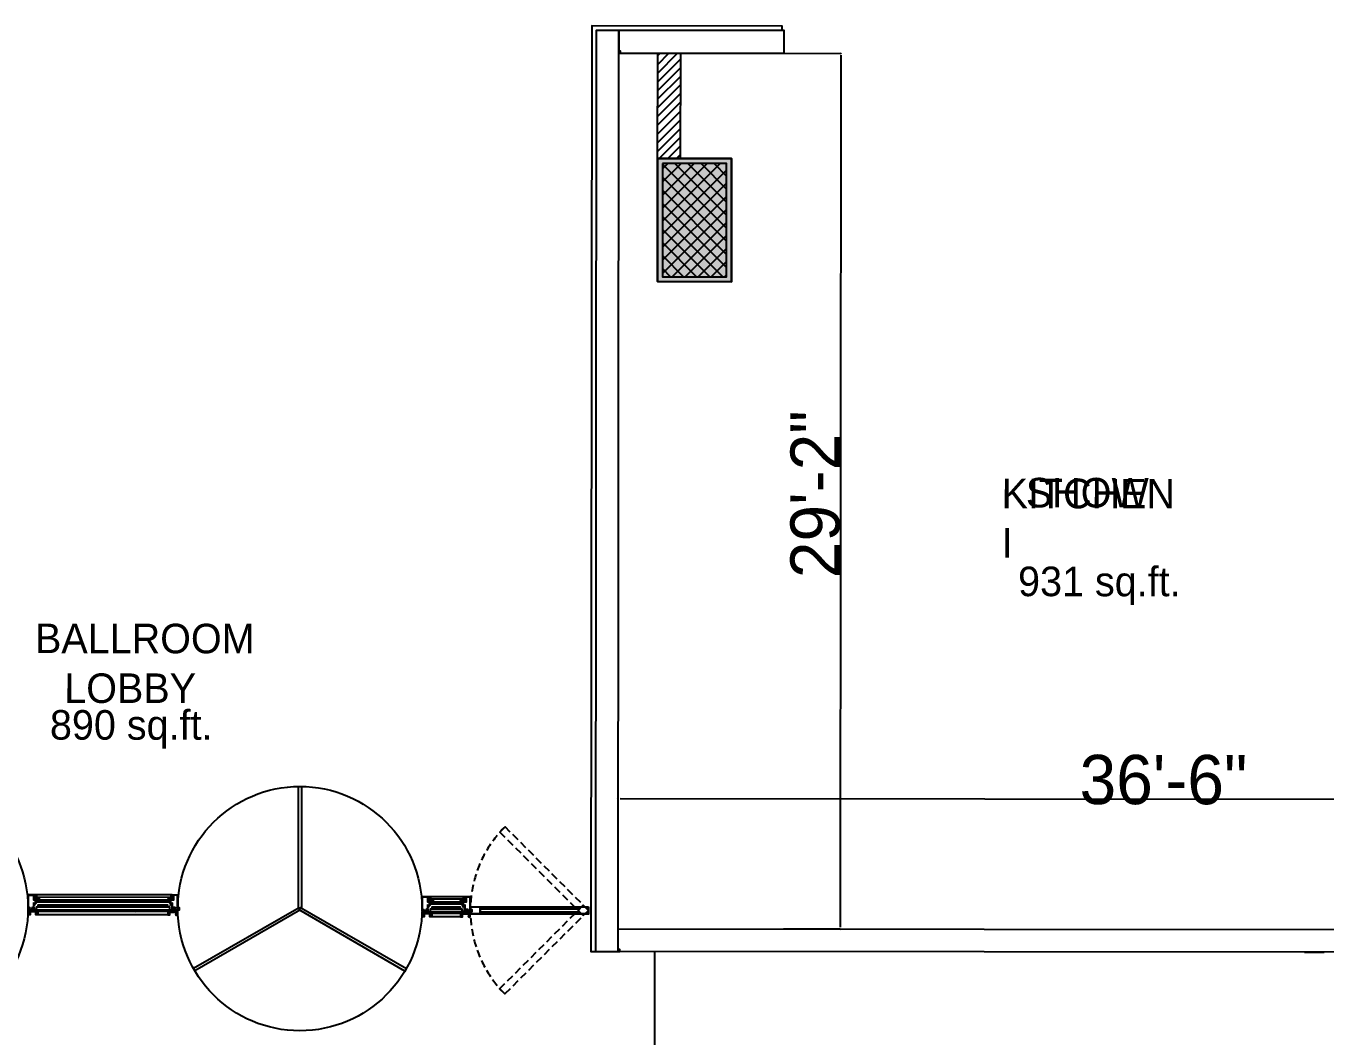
# Model space of a CAD drawing. Header units: millimetres. Extents: x -957 to 3394, y -3 to 3008.
# Drawn here: x 1217 to 1736, y 203 to 606 of the extents above; entities that cross this region are included whole.
import ezdxf

# ---------------------------------------------------------------- set-up
doc = ezdxf.new("R2010")
doc.units = ezdxf.units.MM
for name, color, linetype in [('PDF_$0$ELEVATION_5_LIGHT', 7, 'CONTINUOUS'), ('PDF_$0$GLAZING', 7, 'CONTINUOUS'), ('PDF_0', 7, 'CONTINUOUS'), ('PDF_A-GRID2', 7, 'CONTINUOUS'), ('PDF_ALUMINIUM-DET', 7, 'CONTINUOUS'), ('PDF_DOORS_SECTION', 7, 'CONTINUOUS'), ('PDF_ELE7', 7, 'CONTINUOUS'), ('PDF_ELEV_5_LIGHT', 7, 'CONTINUOUS'), ('PDF_FRAMING-COLUMN', 7, 'CONTINUOUS'), ('PDF_FRAMING-COLUMN_HATCH', 7, 'CONTINUOUS'), ('PDF_GASKET', 7, 'CONTINUOUS'), ('PDF_GLASS', 7, 'CONTINUOUS'), ('PDF_HARDWARE', 7, 'CONTINUOUS'), ('PDF_HATCH', 7, 'CONTINUOUS'), ('PDF_I-DOOR-OPEN', 7, 'CONTINUOUS'), ('PDF_ID_FINISH_LINE', 7, 'CONTINUOUS'), ('PDF_TEXT', 7, 'CONTINUOUS'), ('PDF_WALL', 7, 'CONTINUOUS')]:
    doc.layers.add(name, color=color, linetype=linetype)
doc.styles.add('PDF_ARIAL', font='PDF_ARIAL')

msp = doc.modelspace()

# ---------------------------------------------------------------- linework, layer by layer
at = {"layer": 'PDF_$0$ELEVATION_5_LIGHT'}
for centre in [(1168.69, 254.07), (1326.01, 253.94)]:
    msp.add_circle(centre, 48.77, dxfattribs=at)
at = {"layer": 'PDF_$0$GLAZING'}
for points in [[(1326.65, 302.71), (1326.6, 253.94), (1325.42, 253.94), (1325.47, 302.71)], [(1283.47, 230.1), (1325.72, 254.45)], [(1367.93, 229.01), (1325.72, 253.43), (1326.31, 254.45), (1368.52, 230.03)], [(1325.72, 253.43), (1326.31, 254.45)], [(1326.31, 253.43), (1284.06, 229.08)]]:
    msp.add_lwpolyline(points, dxfattribs=at)
at = {"layer": 'PDF_0'}
for points in [[(1519.42, 595.47), (1542.05, 595.45)], [(1542.04, 594.67), (1541.74, 246.6)], [(1541.85, 595.26), (1542.24, 595.65)], [(1452.89, 297.72), (1453.29, 298.11)], [(1453.06, 260.85), (1453.09, 297.92)], [(1453.88, 297.92), (1890.64, 297.54)], [(1217.48, 259.41), (1217.47, 256.09), (1217.46, 253.55)], [(1219.7, 259.45), (1218.76, 259.45), (1217.52, 259.45)], [(1217.54, 253.65), (1217.55, 259.37)], [(1217.55, 259.37), (1218.76, 259.37), (1219.66, 259.37), (1219.65, 257.41)], [(1219.65, 256.24), (1219.65, 253.64)], [(1219.66, 257.4), (1220.31, 257.4)], [(1219.73, 257.49), (1219.74, 259.41)], [(1219.73, 253.55), (1219.73, 256.08)], [(1221.4, 257.48), (1219.74, 257.48)], [(1219.74, 256.09), (1220.65, 256.09)], [(1219.86, 255.27), (1220.6, 256.09)], [(1220.32, 257.39), (1220.32, 256.25)], [(1220.59, 256.2), (1220.4, 257.38)], [(1220.42, 257.4), (1221.33, 257.4)], [(1220.66, 256.21), (1220.6, 256.21)], [(1220.67, 256.11), (1220.67, 256.2)], [(1221.09, 256.9), (1221.09, 256.7)], [(1221.33, 256.92), (1221.11, 256.92)], [(1221.11, 256.68), (1221.17, 256.68)], [(1221.22, 256.68), (1221.28, 256.77)], [(1221.33, 256.68), (1221.38, 256.68)], [(1221.35, 257.38), (1221.35, 256.94)], [(1221.4, 256.7), (1221.41, 257.47)], [(1233.79, 254.51), (1234.57, 255.3)], [(1233.86, 254.59), (1234.49, 255.22)], [(1246.96, 254.5), (1247.75, 255.28)], [(1247.04, 254.58), (1247.67, 255.21)], [(1260.14, 254.49), (1260.92, 255.27)], [(1260.22, 254.57), (1260.85, 255.19)], [(1273.31, 256.66), (1273.31, 257.42)], [(1273.32, 257.43), (1274.97, 257.43)], [(1273.39, 256.64), (1273.33, 256.64)], [(1273.37, 257.33), (1273.37, 256.89)], [(1274.3, 257.35), (1273.39, 257.35)], [(1273.39, 256.87), (1273.6, 256.87)], [(1273.44, 256.64), (1273.49, 256.73)], [(1273.6, 256.64), (1273.55, 256.64)], [(1273.62, 256.85), (1273.62, 256.66)], [(1274.04, 256.07), (1274.04, 256.15)], [(1274.05, 256.16), (1274.11, 256.16)], [(1274.97, 256.05), (1274.06, 256.05)], [(1274.11, 255.22), (1274.86, 256.04)], [(1274.12, 256.15), (1274.32, 257.33)], [(1274.4, 257.34), (1274.4, 256.2)], [(1275.05, 257.35), (1274.41, 257.35)], [(1274.98, 257.44), (1274.98, 259.36)], [(1274.98, 253.5), (1274.98, 256.04)], [(1275.02, 259.4), (1275.96, 259.4), (1277.2, 259.4)], [(1277.16, 259.32), (1275.96, 259.32), (1275.06, 259.33), (1275.06, 257.36)], [(1275.06, 256.19), (1275.06, 253.6)], [(1277.17, 253.6), (1277.17, 259.32)], [(1277.24, 259.36), (1277.25, 256.04), (1277.25, 253.5)], [(1374.8, 258.65), (1374.79, 255.32), (1374.78, 252.78)], [(1377.02, 258.69), (1376.08, 258.69), (1374.84, 258.69)], [(1374.86, 252.88), (1374.87, 258.6)], [(1374.87, 258.61), (1376.08, 258.61), (1376.98, 258.61), (1376.98, 256.64)], [(1376.97, 255.48), (1376.97, 252.88)], [(1376.98, 256.63), (1377.63, 256.63)], [(1377.05, 256.72), (1377.06, 258.65)], [(1377.05, 252.78), (1377.05, 255.32)], [(1378.72, 256.71), (1377.06, 256.71)], [(1377.06, 255.33), (1377.97, 255.33)], [(1377.18, 254.5), (1377.92, 255.32)], [(1377.64, 256.63), (1377.64, 255.48)], [(1377.91, 255.44), (1377.72, 256.61)], [(1377.74, 256.63), (1378.65, 256.63)], [(1377.98, 255.44), (1377.92, 255.44)], [(1377.99, 255.35), (1377.99, 255.44)], [(1378.41, 256.13), (1378.41, 255.94)], [(1378.65, 256.15), (1378.43, 256.15)], [(1378.43, 255.92), (1378.49, 255.92)], [(1378.54, 255.92), (1378.6, 256.01)], [(1378.65, 255.92), (1378.71, 255.92)], [(1378.67, 256.61), (1378.67, 256.17)], [(1378.72, 255.94), (1378.73, 256.7)], [(1390.12, 255.93), (1390.12, 256.69)], [(1390.13, 256.7), (1391.78, 256.7)], [(1390.2, 255.91), (1390.14, 255.91)], [(1390.18, 256.6), (1390.18, 256.16)], [(1391.11, 256.62), (1390.2, 256.62)], [(1390.2, 256.14), (1390.41, 256.14)], [(1390.25, 255.91), (1390.3, 256)], [(1390.41, 255.91), (1390.36, 255.91)], [(1390.43, 256.12), (1390.43, 255.93)], [(1390.85, 255.34), (1390.85, 255.42)], [(1390.86, 255.43), (1390.92, 255.43)], [(1391.78, 255.32), (1390.87, 255.32)], [(1390.92, 254.49), (1391.67, 255.31)], [(1390.93, 255.42), (1391.13, 256.6)], [(1391.21, 256.61), (1391.21, 255.47)], [(1391.86, 256.62), (1391.22, 256.62)], [(1391.79, 256.71), (1391.79, 258.63)], [(1391.79, 252.77), (1391.79, 255.31)], [(1391.83, 258.67), (1392.77, 258.67), (1394.01, 258.67)], [(1393.97, 258.59), (1392.77, 258.59), (1391.87, 258.6), (1391.87, 256.63)], [(1391.87, 255.46), (1391.87, 252.87)], [(1393.98, 252.87), (1393.98, 258.59)], [(1394.05, 258.63), (1394.06, 255.31), (1394.06, 252.77)], [(1397.99, 254.72), (1437.32, 254.69)], [(1410.57, 253.73), (1411.36, 254.51)], [(1410.65, 253.81), (1411.28, 254.44)], [(1423.95, 253.72), (1424.73, 254.5)], [(1424.03, 253.8), (1424.66, 254.42)], [(1217.46, 253.54), (1217.54, 253.54)], [(1217.6, 253.64), (1217.55, 253.64)], [(1217.61, 253.69), (1217.61, 253.65)], [(1217.66, 253.74), (1217.62, 253.69)], [(1217.99, 253.74), (1217.67, 253.74)], [(1218.06, 253.68), (1218, 253.74)], [(1218.02, 253.65), (1218.75, 253.54)], [(1218.06, 253.65), (1218.06, 253.67)], [(1219.12, 253.64), (1218.07, 253.64)], [(1219.2, 253.74), (1219.13, 253.68)], [(1219.13, 253.67), (1219.13, 253.65)], [(1219.18, 253.66), (1219.22, 253.7)], [(1219.52, 253.74), (1219.2, 253.74)], [(1219.58, 253.69), (1219.53, 253.74)], [(1219.58, 253.64), (1219.58, 253.69)], [(1219.64, 253.64), (1219.59, 253.64)], [(1219.65, 253.54), (1219.73, 253.54)], [(1220.47, 253.55), (1220.68, 253.62)], [(1220.48, 253.66), (1220.68, 253.73)], [(1220.48, 253.63), (1220.68, 253.7)], [(1220.48, 253.61), (1220.68, 253.67)], [(1220.48, 253.58), (1220.68, 253.64)], [(1233.78, 252.74), (1234.57, 253.53)], [(1233.86, 252.82), (1234.49, 253.45)], [(1246.96, 252.73), (1247.75, 253.51)], [(1247.04, 252.81), (1247.67, 253.44)], [(1260.14, 252.72), (1260.92, 253.5)], [(1260.21, 252.8), (1260.84, 253.42)], [(1274.03, 253.62), (1274.23, 253.68)], [(1274.03, 253.59), (1274.23, 253.65)], [(1274.03, 253.56), (1274.23, 253.63)], [(1274.03, 253.53), (1274.23, 253.6)], [(1274.03, 253.5), (1274.24, 253.57)], [(1274.98, 253.49), (1275.06, 253.49)], [(1275.06, 253.59), (1275.12, 253.59)], [(1275.13, 253.64), (1275.18, 253.69)], [(1275.13, 253.6), (1275.13, 253.64)], [(1275.18, 253.7), (1275.51, 253.7)], [(1275.53, 253.61), (1275.49, 253.65)], [(1275.51, 253.69), (1275.58, 253.63)], [(1275.58, 253.62), (1275.58, 253.6)], [(1275.59, 253.59), (1276.64, 253.59)], [(1276.69, 253.6), (1275.96, 253.49)], [(1276.65, 253.63), (1276.71, 253.69)], [(1276.65, 253.6), (1276.65, 253.62)], [(1276.72, 253.69), (1277.04, 253.69)], [(1277.04, 253.69), (1277.09, 253.64)], [(1277.1, 253.64), (1277.1, 253.6)], [(1277.1, 253.59), (1277.16, 253.59)], [(1277.17, 253.49), (1277.25, 253.49)], [(1374.78, 252.78), (1374.86, 252.78)], [(1374.93, 252.87), (1374.87, 252.87)], [(1374.93, 252.92), (1374.93, 252.88)], [(1374.98, 252.98), (1374.94, 252.93)], [(1375.31, 252.98), (1374.99, 252.98)], [(1375.38, 252.91), (1375.32, 252.98)], [(1375.34, 252.89), (1376.07, 252.77)], [(1375.38, 252.88), (1375.38, 252.91)], [(1376.44, 252.87), (1375.39, 252.87)], [(1376.52, 252.98), (1376.45, 252.91)], [(1376.45, 252.91), (1376.45, 252.88)], [(1376.5, 252.89), (1376.54, 252.93)], [(1376.84, 252.98), (1376.52, 252.98)], [(1376.9, 252.93), (1376.85, 252.98)], [(1376.9, 252.88), (1376.9, 252.92)], [(1376.96, 252.87), (1376.91, 252.87)], [(1376.97, 252.77), (1377.05, 252.77)], [(1377.79, 252.79), (1378, 252.85)], [(1377.8, 252.9), (1378, 252.96)], [(1377.8, 252.87), (1378, 252.93)], [(1377.8, 252.84), (1378, 252.91)], [(1377.8, 252.81), (1378, 252.88)], [(1381.21, 253.75), (1381.69, 254.22)], [(1381.21, 252.3), (1381.69, 252.77)], [(1381.24, 253.77), (1381.67, 254.2)], [(1381.24, 252.32), (1381.66, 252.75)], [(1384.18, 253.75), (1384.66, 254.22)], [(1384.18, 252.3), (1384.66, 252.77)], [(1384.2, 252.32), (1384.63, 252.75)], [(1384.21, 253.77), (1384.63, 254.2)], [(1387.15, 253.75), (1387.63, 254.22)], [(1387.15, 252.29), (1387.62, 252.76)], [(1387.17, 252.31), (1387.6, 252.74)], [(1387.18, 253.77), (1387.6, 254.2)], [(1390.84, 252.89), (1391.04, 252.95)], [(1390.84, 252.86), (1391.04, 252.92)], [(1390.84, 252.83), (1391.04, 252.9)], [(1390.84, 252.8), (1391.04, 252.87)], [(1390.84, 252.77), (1391.05, 252.84)], [(1391.79, 252.76), (1391.87, 252.76)], [(1391.87, 252.86), (1391.93, 252.86)], [(1391.94, 252.91), (1391.99, 252.96)], [(1391.94, 252.87), (1391.94, 252.91)], [(1391.99, 252.97), (1392.32, 252.97)], [(1392.34, 252.88), (1392.3, 252.92)], [(1392.32, 252.96), (1392.39, 252.9)], [(1392.39, 252.89), (1392.39, 252.87)], [(1392.4, 252.86), (1393.45, 252.86)], [(1393.5, 252.87), (1392.77, 252.76)], [(1393.46, 252.9), (1393.52, 252.96)], [(1393.46, 252.87), (1393.46, 252.89)], [(1393.53, 252.96), (1393.85, 252.96)], [(1393.85, 252.96), (1393.9, 252.91)], [(1393.91, 252.91), (1393.91, 252.87)], [(1393.91, 252.86), (1393.97, 252.86)], [(1393.98, 252.76), (1394.06, 252.76)], [(1437.32, 251.74), (1397.99, 251.77)], [(1410.57, 251.96), (1411.36, 252.74)], [(1410.65, 252.04), (1411.28, 252.67)], [(1423.95, 251.95), (1424.73, 252.73)], [(1424.02, 252.03), (1424.65, 252.65)], [(1519.12, 245.84), (1541.75, 245.82)], [(1541.55, 245.62), (1541.94, 246.01)]]:
    msp.add_lwpolyline(points, dxfattribs=at)
at = {"layer": 'PDF_0', "color": 7}
msp.add_lwpolyline([(1498.34, 553.42), (1498.3, 504.25), (1468.8, 504.28), (1468.84, 553.44)], close=True, dxfattribs=at)
at = {"layer": 'PDF_0'}
for points in [[(1219.22, 253.7), (1219.95, 253.7), (1219.95, 254.43), (1219.22, 254.43)], [(1221.41, 256.81), (1221.14, 256.52)], [(1221.19, 256.7), (1221.92, 256.7), (1221.92, 257.43), (1221.19, 257.43)], [(1273.58, 256.76), (1273.31, 256.48)], [(1273.53, 256.66), (1274.26, 256.66), (1274.26, 257.39), (1273.53, 257.39)], [(1275.49, 253.65), (1276.22, 253.65), (1276.23, 254.38), (1275.49, 254.38)], [(1378.73, 256.04), (1378.46, 255.76)], [(1378.51, 255.94), (1379.24, 255.94), (1379.24, 256.67), (1378.51, 256.67)], [(1390.39, 256.03), (1390.12, 255.75)], [(1390.34, 255.93), (1391.07, 255.93), (1391.07, 256.66), (1390.34, 256.66)], [(1397.99, 254.72), (1397.99, 251.77), (1394.05, 251.78), (1394.06, 254.73)], [(1397.91, 254.64), (1397.91, 251.85), (1394.13, 251.85), (1394.14, 254.65)], [(1441.25, 254.69), (1441.25, 251.74), (1437.32, 251.74), (1437.32, 254.69)], [(1441.17, 254.61), (1441.17, 251.81), (1437.4, 251.82), (1437.4, 254.61)], [(1217.46, 253.41), (1221.4, 253.41), (1221.39, 251.44), (1220.61, 251.44), (1220.61, 252.62), (1218.25, 252.62), (1218.25, 251.44), (1217.46, 251.44)], [(1217.47, 253.54), (1218.2, 253.54), (1218.2, 254.27), (1217.47, 254.27)], [(1217.51, 253.36), (1221.34, 253.36), (1221.34, 251.49), (1220.66, 252.67), (1218.2, 252.67), (1218.2, 251.5)], [(1218.25, 253.34), (1218.24, 253.33)], [(1218.26, 253.34), (1218.25, 253.33)], [(1218.96, 253.34), (1218.95, 253.33)], [(1218.97, 253.34), (1218.96, 253.33)], [(1277.24, 253.36), (1273.31, 253.36), (1273.31, 251.4), (1274.1, 251.4), (1274.1, 252.58), (1276.46, 252.57), (1276.46, 251.39), (1277.24, 251.39)], [(1277.19, 253.31), (1273.36, 253.31), (1273.36, 251.45), (1274.05, 252.63), (1276.51, 252.63), (1276.51, 251.45)], [(1275.75, 253.29), (1275.74, 253.28)], [(1275.76, 253.29), (1275.75, 253.28)], [(1276.46, 253.29), (1276.45, 253.28)], [(1276.47, 253.29), (1276.46, 253.28)], [(1277.24, 253.49), (1277.97, 253.49), (1277.97, 254.22), (1277.24, 254.22)], [(1374.78, 252.65), (1378.72, 252.64), (1378.71, 250.68), (1377.93, 250.68), (1377.93, 251.86), (1375.57, 251.86), (1375.57, 250.68), (1374.78, 250.68)], [(1374.79, 252.78), (1375.52, 252.78), (1375.52, 253.51), (1374.79, 253.51)], [(1374.83, 252.6), (1378.67, 252.59), (1378.66, 250.73), (1377.98, 251.91), (1375.52, 251.91), (1375.52, 250.73)], [(1375.57, 252.58), (1375.56, 252.57)], [(1375.58, 252.58), (1375.57, 252.57)], [(1376.28, 252.58), (1376.27, 252.57)], [(1376.29, 252.58), (1376.28, 252.57)], [(1376.54, 252.93), (1377.27, 252.93), (1377.27, 253.66), (1376.54, 253.66)], [(1394.06, 252.63), (1390.12, 252.63), (1390.12, 250.67), (1390.91, 250.67), (1390.91, 251.85), (1393.27, 251.84), (1393.27, 250.66), (1394.05, 250.66)], [(1394, 252.58), (1390.17, 252.58), (1390.17, 250.72), (1390.86, 251.9), (1393.32, 251.89), (1393.32, 250.72)], [(1392.3, 252.92), (1393.03, 252.92), (1393.04, 253.65), (1392.3, 253.65)], [(1392.56, 252.56), (1392.55, 252.55)], [(1392.57, 252.56), (1392.56, 252.55)], [(1393.27, 252.56), (1393.26, 252.55)], [(1393.28, 252.56), (1393.27, 252.55)], [(1394.05, 252.76), (1394.78, 252.76), (1394.78, 253.49), (1394.05, 253.49)]]:
    msp.add_lwpolyline(points, close=True, dxfattribs=at)
for centre, radius, start, end in [((1217.52, 259.41), 0.0394, 90.0298, 179.8722), ((1217.55, 259.37), 0.00787, 90.1307, 180.3043), ((1219.66, 257.41), 0.00785, 180.0158, 269.8863), ((1219.66, 256.24), 0.00785, 90.0158, 179.8862), ((1219.7, 259.41), 0.0394, 359.9388, 89.8564), ((1219.74, 257.49), 0.00785, 180.0157, 269.8862), ((1219.74, 256.08), 0.00785, 90.0158, 179.8862), ((1220.31, 257.39), 0.00787, 0.1307, 90.3043), ((1220.42, 257.38), 0.0196, 89.9544, 179.9476), ((1220.6, 256.2), 0.00982, 89.9544, 179.9476), ((1220.65, 256.11), 0.0197, 271.5654, 359.8529), ((1220.66, 256.2), 0.00982, 359.9544, 89.9476), ((1221.11, 256.9), 0.0197, 90.1366, 179.9787), ((1221.11, 256.7), 0.0197, 179.9233, 269.7654), ((1221.17, 256.7), 0.0197, 270.1367, 359.9787), ((1221.33, 256.7), 0.0197, 179.9233, 269.7653), ((1221.33, 257.38), 0.0196, 359.9544, 89.9476), ((1221.33, 256.94), 0.0197, 270.1366, 359.9787), ((1221.38, 256.7), 0.0197, 270.1367, 359.9787), ((1221.4, 257.47), 0.00785, 0.0157, 89.8862), ((1273.32, 257.42), 0.00787, 89.5976, 179.7713), ((1273.33, 256.66), 0.0198, 180.105, 269.7969), ((1273.39, 257.33), 0.0196, 89.9544, 179.9476), ((1273.39, 256.89), 0.0197, 179.9233, 269.7654), ((1273.39, 256.66), 0.0197, 269.9686, 359.9335), ((1273.55, 256.66), 0.0197, 179.9233, 269.7653), ((1273.6, 256.85), 0.0197, 359.9233, 89.7653), ((1273.6, 256.66), 0.0197, 270.1366, 359.9787), ((1274.05, 256.15), 0.00982, 89.9544, 179.9476), ((1274.06, 256.07), 0.0197, 180.0491, 268.3366), ((1274.11, 256.15), 0.00984, 0.0463, 90.2817), ((1274.3, 257.33), 0.0196, 359.9544, 89.9476), ((1274.41, 257.34), 0.00785, 90.0158, 179.8861), ((1274.97, 257.44), 0.00785, 270.0158, 359.8862), ((1274.97, 256.04), 0.00785, 0.0157, 89.8863), ((1275.02, 259.36), 0.0394, 90.0456, 179.9632), ((1275.05, 257.36), 0.00785, 270.0157, 359.8863), ((1275.05, 256.19), 0.00785, 0.0157, 89.8862), ((1277.16, 259.32), 0.00788, 359.7113, 90.1907), ((1277.2, 259.36), 0.0394, 359.9388, 89.8564), ((1374.84, 258.65), 0.0394, 90.0456, 179.9632), ((1374.87, 258.6), 0.00785, 90.0158, 179.8862), ((1376.98, 255.48), 0.00785, 90.0158, 179.8862), ((1376.98, 256.64), 0.00785, 180.0157, 269.8863), ((1377.02, 258.65), 0.0394, 359.9388, 89.8564), ((1377.06, 256.72), 0.00785, 180.0158, 269.8862), ((1377.06, 255.32), 0.00785, 90.0158, 179.8862), ((1377.63, 256.63), 0.00785, 0.0157, 89.8863), ((1377.74, 256.61), 0.0197, 89.9233, 179.7653), ((1377.92, 255.44), 0.00982, 89.9544, 179.9476), ((1377.97, 255.35), 0.0197, 271.5654, 359.8529), ((1377.98, 255.44), 0.00982, 359.9544, 89.9476), ((1378.43, 256.13), 0.0197, 89.9233, 179.7654), ((1378.43, 255.94), 0.0197, 180.1366, 269.9787), ((1378.49, 255.94), 0.0197, 269.7868, 359.9019), ((1378.65, 255.94), 0.0196, 179.9544, 269.9476), ((1378.65, 256.61), 0.0197, 0.0001, 90.1152), ((1378.65, 256.17), 0.0197, 269.8323, 0.0697), ((1378.71, 255.94), 0.0196, 269.9544, 359.9476), ((1378.72, 256.7), 0.00785, 0.0158, 89.8862), ((1390.13, 256.69), 0.00785, 90.0158, 179.8862), ((1390.14, 255.93), 0.0197, 180.0001, 270.1152), ((1390.2, 256.6), 0.0196, 89.9544, 179.9476), ((1390.2, 256.16), 0.0197, 179.7867, 269.9019), ((1390.2, 255.93), 0.0196, 269.9544, 359.9476), ((1390.36, 255.93), 0.0196, 179.9544, 269.9476), ((1390.41, 256.12), 0.0196, 359.9544, 89.9476), ((1390.41, 255.93), 0.0196, 269.9544, 359.9476), ((1390.86, 255.42), 0.00982, 89.9544, 179.9476), ((1390.87, 255.34), 0.0196, 179.9078, 268.478), ((1390.92, 255.42), 0.00982, 359.9544, 89.9476), ((1391.11, 256.6), 0.0196, 359.9544, 89.9476), ((1391.22, 256.61), 0.00787, 89.5977, 179.7713), ((1391.78, 256.71), 0.00787, 269.5977, 359.7713), ((1391.78, 255.31), 0.00787, 0.1306, 90.3043), ((1391.83, 258.63), 0.0394, 90.0298, 179.8722), ((1391.86, 256.63), 0.00785, 270.0158, 359.8863), ((1391.86, 255.46), 0.00785, 0.0158, 89.8862), ((1393.97, 258.59), 0.00785, 0.0158, 89.8862), ((1394.01, 258.63), 0.0394, 0.0298, 89.8722), ((1217.47, 253.55), 0.00787, 179.5977, 269.7714), ((1217.55, 253.65), 0.00785, 180.0158, 269.8862), ((1217.6, 253.65), 0.00787, 269.5976, 359.7713), ((1217.62, 253.69), 0.00794, 135.491, 180.0305), ((1217.67, 253.74), 0.00781, 89.4901, 134.7925), ((1217.99, 253.74), 0.00794, 45.4911, 90.0303), ((1218.01, 253.65), 0.00754, 359.717, 46.3978), ((1218.06, 253.67), 0.00781, 359.4902, 44.7924), ((1218.07, 253.65), 0.00785, 180.0157, 269.8863), ((1219.12, 253.65), 0.00785, 270.0157, 359.8863), ((1219.14, 253.67), 0.00781, 135.1094, 180.412), ((1219.2, 253.74), 0.00794, 89.8716, 134.4108), ((1219.52, 253.74), 0.00781, 45.1095, 90.4118), ((1219.57, 253.69), 0.00794, 359.8717, 44.411), ((1219.59, 253.64), 0.00787, 180.1306, 270.3043), ((1219.64, 253.64), 0.00785, 270.0158, 359.8862), ((1219.72, 253.55), 0.00793, 270.0502, 359.8517), ((1274.99, 253.5), 0.00787, 179.5976, 269.7714), ((1275.06, 253.6), 0.00787, 180.1307, 270.3043), ((1275.12, 253.6), 0.00785, 270.0158, 359.8862), ((1275.14, 253.64), 0.00794, 135.491, 180.0305), ((1275.18, 253.69), 0.00777, 89.8917, 134.9241), ((1275.51, 253.69), 0.00777, 44.9779, 90.0102), ((1275.52, 253.61), 0.00777, 359.8916, 44.9242), ((1275.57, 253.62), 0.00759, 359.3071, 46.2621), ((1275.59, 253.6), 0.00785, 180.0158, 269.8862), ((1276.64, 253.6), 0.00785, 270.0158, 359.8862), ((1276.65, 253.62), 0.00759, 133.64, 180.5948), ((1276.72, 253.69), 0.00781, 89.4902, 134.7923), ((1277.04, 253.69), 0.00781, 45.1094, 90.4121), ((1277.09, 253.64), 0.00801, 0.6186, 44.9507), ((1277.1, 253.6), 0.00785, 180.0158, 269.8862), ((1277.16, 253.6), 0.00787, 269.5977, 359.7713), ((1277.24, 253.5), 0.00788, 269.7112, 0.1908), ((1374.79, 252.78), 0.00787, 179.5977, 269.7714), ((1374.99, 252.97), 0.00794, 89.8716, 134.4109), ((1375.31, 252.97), 0.00781, 45.1094, 90.4119), ((1375.33, 252.89), 0.00781, 359.4901, 44.7925), ((1375.38, 252.91), 0.00801, 0.6185, 44.9508), ((1376.44, 252.88), 0.00793, 270.0503, 359.8517), ((1376.46, 252.91), 0.00794, 135.491, 180.0303), ((1376.51, 252.89), 0.00788, 134.5618, 179.6729), ((1376.52, 252.97), 0.00807, 90.2507, 134.0318), ((1376.84, 252.97), 0.00781, 45.1095, 90.4118), ((1376.89, 252.92), 0.00807, 0.2506, 44.0319), ((1376.96, 252.88), 0.00798, 270.391, 359.511), ((1377.04, 252.78), 0.00788, 269.7112, 0.1908), ((1391.8, 252.77), 0.00787, 179.5977, 269.7714), ((1391.93, 252.87), 0.00793, 270.0504, 359.8517), ((1391.95, 252.91), 0.00807, 135.8699, 179.6516), ((1391.99, 252.96), 0.00807, 90.2504, 134.0322), ((1392.32, 252.96), 0.00794, 45.4911, 90.0303), ((1392.33, 252.88), 0.00781, 359.4902, 44.7925), ((1392.38, 252.89), 0.00794, 359.8715, 44.4111), ((1393.46, 252.89), 0.00794, 135.491, 180.0306), ((1393.51, 252.87), 0.00759, 133.64, 180.5947), ((1393.53, 252.96), 0.00794, 89.8716, 134.4109), ((1393.85, 252.96), 0.00794, 45.4911, 90.0303), ((1393.9, 252.91), 0.00807, 0.2504, 44.0321), ((1394.05, 252.77), 0.00787, 270.1307, 0.3043)]:
    msp.add_arc(centre, radius, start, end, dxfattribs=at)
for points in [[(1219.18, 253.66), (1219.18, 253.66), (1219.18, 253.66), (1219.18, 253.65)], [(1276.69, 253.61), (1276.69, 253.61), (1276.69, 253.61), (1276.69, 253.6)], [(1374.86, 252.88), (1374.86, 252.88), (1374.87, 252.87), (1374.87, 252.87)], [(1374.94, 252.93), (1374.93, 252.93), (1374.93, 252.93), (1374.93, 252.92)], [(1374.93, 252.87), (1374.93, 252.87), (1374.93, 252.88), (1374.93, 252.88)], [(1375.38, 252.88), (1375.38, 252.88), (1375.39, 252.87), (1375.39, 252.87)], [(1376.9, 252.88), (1376.9, 252.88), (1376.9, 252.87), (1376.91, 252.87)], [(1391.87, 252.87), (1391.87, 252.86), (1391.87, 252.86), (1391.87, 252.86)], [(1392.39, 252.87), (1392.39, 252.86), (1392.39, 252.86), (1392.4, 252.86)], [(1393.45, 252.86), (1393.45, 252.86), (1393.46, 252.86), (1393.46, 252.87)], [(1393.91, 252.87), (1393.91, 252.86), (1393.91, 252.86), (1393.91, 252.86)], [(1393.97, 252.86), (1393.97, 252.86), (1393.98, 252.86), (1393.98, 252.87)]]:
    msp.add_open_spline(points, degree=3, dxfattribs=at)
at = {"layer": 'PDF_0', "color": 7}
msp.add_solid([(1498.34, 553.42), (1498.3, 504.25), (1468.84, 553.44), (1468.8, 504.28)], dxfattribs=at)
at = {"layer": 'PDF_A-GRID2'}
for points in [[(1220.12, 257.52), (1220.12, 257.63)], [(1220.12, 255.87), (1220.12, 255.98)], [(1274.59, 255.82), (1274.59, 255.94)], [(1274.6, 257.47), (1274.6, 257.59)], [(1377.44, 256.75), (1377.44, 256.87)], [(1377.44, 255.22), (1377.44, 255.1)], [(1391.4, 255.21), (1391.4, 255.09)], [(1391.41, 256.74), (1391.41, 256.86)]]:
    msp.add_lwpolyline(points, dxfattribs=at)
at = {"layer": 'PDF_ALUMINIUM-DET'}
for points in [[(1219.73, 258.52), (1220.47, 258.52), (1220.47, 259.25), (1219.73, 259.25)], [(1219.74, 258.53), (1220.47, 258.53), (1220.47, 259.27), (1219.74, 259.27)], [(1219.74, 257.48), (1220.47, 257.48), (1220.48, 258.21), (1219.74, 258.21)], [(1219.74, 257.48), (1220.47, 257.48), (1220.47, 258.21), (1219.74, 258.21)], [(1219.75, 258.54), (1220.49, 258.54), (1220.49, 259.27), (1219.76, 259.27)], [(1219.77, 258.54), (1220.5, 258.54), (1220.5, 259.27), (1219.77, 259.27)], [(1219.8, 258.36), (1220.54, 258.36), (1220.54, 259.1), (1219.8, 259.1)], [(1219.81, 258.45), (1220.54, 258.45), (1220.54, 259.19), (1219.81, 259.19)], [(1219.82, 258.43), (1220.56, 258.43), (1220.56, 259.16), (1219.82, 259.16)], [(1219.82, 258.4), (1220.55, 258.4), (1220.55, 259.13), (1219.82, 259.13)], [(1219.9, 258.26), (1220.63, 258.26), (1220.63, 258.99), (1219.9, 258.99)], [(1220.26, 258.62), (1221, 258.62), (1221, 259.35), (1220.26, 259.35)], [(1221.23, 257.64), (1221.97, 257.63), (1221.97, 258.37), (1221.23, 258.37)], [(1221.23, 257.62), (1221.96, 257.62), (1221.96, 258.35), (1221.23, 258.35)], [(1221.23, 257.59), (1221.97, 257.59), (1221.97, 258.32), (1221.23, 258.32)], [(1221.25, 257.64), (1221.98, 257.64), (1221.98, 258.37), (1221.25, 258.37)], [(1221.25, 257.64), (1221.98, 257.64), (1221.98, 258.37), (1221.25, 258.37)], [(1221.26, 257.64), (1221.99, 257.64), (1222, 258.37), (1221.26, 258.37)], [(1221.29, 257.63), (1222.02, 257.63), (1222.02, 258.36), (1221.29, 258.36)], [(1221.3, 257.6), (1222.03, 257.6), (1222.03, 258.33), (1221.3, 258.33)], [(1221.3, 257.48), (1222.03, 257.48), (1222.03, 258.22), (1221.3, 258.22)], [(1221.3, 257.48), (1222.03, 257.48), (1222.03, 258.21), (1221.3, 258.21)], [(1221.35, 257.5), (1222.08, 257.5), (1222.08, 258.23), (1221.35, 258.23)], [(1273.36, 257.46), (1274.1, 257.46), (1274.1, 258.19), (1273.36, 258.19)], [(1273.41, 257.56), (1274.15, 257.56), (1274.15, 258.29), (1273.41, 258.29)], [(1273.41, 257.44), (1274.15, 257.44), (1274.15, 258.17), (1273.41, 258.17)], [(1273.42, 257.43), (1274.15, 257.43), (1274.15, 258.17), (1273.42, 258.17)], [(1273.43, 257.58), (1274.16, 257.58), (1274.16, 258.32), (1273.43, 258.32)], [(1273.45, 257.6), (1274.19, 257.6), (1274.19, 258.33), (1273.45, 258.33)], [(1273.47, 257.6), (1274.2, 257.6), (1274.2, 258.33), (1273.47, 258.33)], [(1273.47, 257.6), (1274.2, 257.6), (1274.2, 258.33), (1273.47, 258.33)], [(1273.48, 257.59), (1274.21, 257.59), (1274.22, 258.32), (1273.48, 258.32)], [(1273.48, 257.54), (1274.21, 257.54), (1274.21, 258.27), (1273.48, 258.27)], [(1273.49, 257.58), (1274.22, 257.58), (1274.22, 258.31), (1273.49, 258.31)], [(1274.45, 258.57), (1275.19, 258.57), (1275.19, 259.31), (1274.45, 259.31)], [(1274.81, 258.21), (1275.55, 258.21), (1275.55, 258.94), (1274.82, 258.94)], [(1274.89, 258.38), (1275.63, 258.38), (1275.63, 259.11), (1274.89, 259.11)], [(1274.9, 258.35), (1275.63, 258.35), (1275.63, 259.09), (1274.9, 259.09)], [(1274.91, 258.41), (1275.64, 258.4), (1275.64, 259.14), (1274.91, 259.14)], [(1274.91, 258.32), (1275.65, 258.32), (1275.65, 259.05), (1274.91, 259.05)], [(1274.95, 258.49), (1275.68, 258.49), (1275.68, 259.22), (1274.95, 259.22)], [(1274.96, 258.49), (1275.7, 258.49), (1275.7, 259.23), (1274.96, 259.23)], [(1274.97, 257.43), (1275.71, 257.43), (1275.71, 258.16), (1274.97, 258.16)], [(1274.98, 258.49), (1275.71, 258.49), (1275.71, 259.22), (1274.98, 259.22)], [(1274.98, 258.47), (1275.72, 258.47), (1275.72, 259.2), (1274.98, 259.2)], [(1274.98, 257.43), (1275.71, 257.43), (1275.71, 258.16), (1274.98, 258.17)], [(1377.05, 257.75), (1377.79, 257.75), (1377.79, 258.49), (1377.06, 258.49)], [(1377.06, 257.77), (1377.79, 257.77), (1377.79, 258.5), (1377.06, 258.5)], [(1377.06, 256.71), (1377.79, 256.71), (1377.8, 257.45), (1377.06, 257.45)], [(1377.06, 256.71), (1377.79, 256.71), (1377.79, 257.45), (1377.06, 257.45)], [(1377.07, 257.78), (1377.81, 257.78), (1377.81, 258.51), (1377.08, 258.51)], [(1377.09, 257.77), (1377.82, 257.77), (1377.82, 258.5), (1377.09, 258.5)], [(1377.12, 257.6), (1377.86, 257.6), (1377.86, 258.33), (1377.12, 258.33)], [(1377.13, 257.69), (1377.86, 257.69), (1377.87, 258.42), (1377.13, 258.42)], [(1377.14, 257.66), (1377.88, 257.66), (1377.88, 258.4), (1377.14, 258.4)], [(1377.14, 257.64), (1377.87, 257.64), (1377.87, 258.37), (1377.14, 258.37)], [(1377.22, 257.49), (1377.95, 257.49), (1377.96, 258.22), (1377.22, 258.23)], [(1377.58, 257.86), (1378.32, 257.86), (1378.32, 258.59), (1377.59, 258.59)], [(1378.55, 256.87), (1379.29, 256.87), (1379.29, 257.6), (1378.55, 257.6)], [(1378.55, 256.86), (1379.28, 256.86), (1379.28, 257.59), (1378.55, 257.59)], [(1378.55, 256.82), (1379.29, 256.82), (1379.29, 257.55), (1378.56, 257.55)], [(1378.57, 256.88), (1379.3, 256.88), (1379.3, 257.61), (1378.57, 257.61)], [(1378.57, 256.88), (1379.3, 256.88), (1379.3, 257.61), (1378.57, 257.61)], [(1378.58, 256.88), (1379.32, 256.88), (1379.32, 257.61), (1378.58, 257.61)], [(1378.61, 256.86), (1379.34, 256.86), (1379.34, 257.6), (1378.61, 257.6)], [(1378.62, 256.84), (1379.35, 256.84), (1379.36, 257.57), (1378.62, 257.57)], [(1378.62, 256.72), (1379.35, 256.72), (1379.36, 257.45), (1378.62, 257.45)], [(1378.62, 256.71), (1379.35, 256.71), (1379.35, 257.45), (1378.62, 257.45)], [(1378.67, 256.74), (1379.4, 256.74), (1379.41, 257.47), (1378.67, 257.47)], [(1390.17, 256.73), (1390.91, 256.73), (1390.91, 257.46), (1390.17, 257.46)], [(1390.22, 256.83), (1390.96, 256.83), (1390.96, 257.56), (1390.22, 257.56)], [(1390.22, 256.71), (1390.96, 256.71), (1390.96, 257.44), (1390.22, 257.44)], [(1390.23, 256.7), (1390.96, 256.7), (1390.96, 257.44), (1390.23, 257.44)], [(1390.24, 256.85), (1390.97, 256.85), (1390.97, 257.59), (1390.24, 257.59)], [(1390.26, 256.87), (1391, 256.87), (1391, 257.6), (1390.26, 257.6)], [(1390.28, 256.87), (1391.01, 256.87), (1391.01, 257.6), (1390.28, 257.6)], [(1390.28, 256.87), (1391.01, 256.87), (1391.01, 257.6), (1390.28, 257.6)], [(1390.29, 256.86), (1391.02, 256.86), (1391.03, 257.59), (1390.29, 257.59)], [(1390.29, 256.81), (1391.02, 256.81), (1391.02, 257.54), (1390.29, 257.54)], [(1390.3, 256.85), (1391.03, 256.85), (1391.03, 257.58), (1390.3, 257.58)], [(1391.26, 257.84), (1392, 257.84), (1392, 258.58), (1391.26, 258.58)], [(1391.63, 257.48), (1392.36, 257.48), (1392.36, 258.21), (1391.63, 258.21)], [(1391.7, 257.65), (1392.44, 257.65), (1392.44, 258.38), (1391.7, 258.38)], [(1391.71, 257.62), (1392.44, 257.62), (1392.44, 258.36), (1391.71, 258.36)], [(1391.72, 257.68), (1392.45, 257.67), (1392.45, 258.41), (1391.72, 258.41)], [(1391.72, 257.59), (1392.46, 257.59), (1392.46, 258.32), (1391.72, 258.32)], [(1391.76, 257.76), (1392.49, 257.76), (1392.49, 258.49), (1391.76, 258.49)], [(1391.77, 257.76), (1392.51, 257.76), (1392.51, 258.5), (1391.77, 258.5)], [(1391.78, 256.7), (1392.52, 256.7), (1392.52, 257.43), (1391.78, 257.43)], [(1391.79, 257.76), (1392.52, 257.76), (1392.52, 258.49), (1391.79, 258.49)], [(1391.79, 257.74), (1392.53, 257.74), (1392.53, 258.47), (1391.79, 258.47)], [(1391.79, 256.7), (1392.52, 256.7), (1392.52, 257.43), (1391.79, 257.44)], [(1218.76, 253.33), (1218.02, 253.19), (1220.88, 253.41)], [(1275.95, 253.28), (1276.69, 253.14), (1273.83, 253.36)], [(1376.08, 252.57), (1375.34, 252.43), (1378.2, 252.64)], [(1392.76, 252.55), (1393.5, 252.41), (1390.64, 252.63)]]:
    msp.add_lwpolyline(points, close=True, dxfattribs=at)
for points in [[(1219.73, 257.49), (1219.73, 258.52), (1219.73, 257.49)], [(1221.29, 257.48), (1219.74, 257.48), (1221.29, 257.48)], [(1219.85, 258.43), (1219.81, 258.37)], [(1219.82, 258.32), (1219.87, 258.26)], [(1219.89, 258.25), (1219.89, 258.25)], [(1221.23, 257.6), (1221.23, 257.62)], [(1273.42, 257.43), (1274.97, 257.43), (1273.42, 257.43)], [(1273.49, 257.55), (1273.49, 257.58)], [(1274.83, 258.2), (1274.83, 258.2)], [(1274.9, 258.28), (1274.85, 258.21)], [(1274.86, 258.38), (1274.9, 258.32)], [(1274.98, 257.44), (1274.98, 258.47), (1274.98, 257.44)], [(1377.05, 256.72), (1377.05, 257.75), (1377.05, 256.72)], [(1378.61, 256.71), (1377.06, 256.71), (1378.61, 256.71)], [(1377.17, 257.66), (1377.13, 257.6)], [(1377.14, 257.56), (1377.19, 257.49)], [(1377.21, 257.48), (1377.21, 257.48)], [(1378.55, 256.83), (1378.55, 256.86)], [(1390.23, 256.7), (1391.78, 256.7), (1390.23, 256.7)], [(1390.3, 256.82), (1390.3, 256.85)], [(1391.64, 257.47), (1391.64, 257.47)], [(1391.71, 257.55), (1391.66, 257.48)], [(1391.68, 257.65), (1391.71, 257.59)], [(1391.79, 256.71), (1391.79, 257.74), (1391.79, 256.71)], [(1217.54, 253.54), (1217.66, 253.54)], [(1219.53, 253.54), (1219.66, 253.54)], [(1275.05, 253.49), (1275.18, 253.49)], [(1277.05, 253.49), (1277.17, 253.49)], [(1374.86, 252.78), (1374.98, 252.78)], [(1376.85, 252.77), (1376.98, 252.77)], [(1391.86, 252.76), (1391.99, 252.76)], [(1393.86, 252.76), (1393.98, 252.76)]]:
    msp.add_lwpolyline(points, dxfattribs=at)
for points in [[(1221.41, 257.8, 0.222303), (1221.23, 258.06, -0.225519), (1221.35, 257.81), (1221.35, 257.73), (1221.16, 257.72), (1221.16, 257.54), (1221.24, 257.56), (1221.35, 257.67), (1221.25, 257.54), (1219.79, 258.13)], [(1273.31, 257.76, -0.222174), (1273.48, 258.01, 0.225702), (1273.37, 257.77), (1273.37, 257.68), (1273.56, 257.68), (1273.55, 257.49), (1273.47, 257.51), (1273.37, 257.63), (1273.47, 257.49), (1274.92, 258.08)], [(1378.73, 257.04, 0.222288), (1378.55, 257.29, -0.225735), (1378.67, 257.05), (1378.67, 256.96), (1378.48, 256.96), (1378.48, 256.77), (1378.56, 256.79), (1378.67, 256.91), (1378.57, 256.77), (1377.11, 257.36)], [(1390.12, 257.03, -0.222417), (1390.29, 257.28, 0.225735), (1390.18, 257.04), (1390.18, 256.95), (1390.37, 256.95), (1390.36, 256.76), (1390.28, 256.78), (1390.18, 256.9), (1390.28, 256.76), (1391.73, 257.35)]]:
    msp.add_lwpolyline(points, format="xyb", dxfattribs=at)
for points in [[(1220.26, 258.62, -0.175733), (1220.7, 258.41), (1221.26, 258.11), (1220.77, 258.44, 0.172415)], [(1274.45, 258.57, 0.175733), (1274.02, 258.37), (1273.45, 258.06), (1273.95, 258.39, -0.172415)], [(1377.58, 257.86, -0.175807), (1378.02, 257.65), (1378.58, 257.34), (1378.09, 257.67, 0.172348)], [(1391.26, 257.84, 0.175829), (1390.83, 257.64), (1390.26, 257.33), (1390.76, 257.66, -0.172415)]]:
    msp.add_lwpolyline(points, format="xyb", close=True, dxfattribs=at)
for centre, radius, start, end in [((1219.8, 258.13), 0.00785, 90.0157, 179.8863), ((1219.89, 258.36), 0.0784, 173.0035, 204.5258), ((1219.89, 258.26), 0.0196, 204.2775, 270.1066), ((1219.89, 258.26), 0.0118, 269.9136, 359.9884), ((1221.16, 257.72), 0.00391, 90.3268, 179.5754), ((1221.16, 257.54), 0.00787, 179.5977, 269.7714), ((1221.22, 257.56), 0.0196, 269.9544, 359.9476), ((1221.24, 257.6), 0.00785, 180.0158, 269.8862), ((1221.23, 257.58), 0.00787, 359.5977, 89.7714), ((1221.34, 257.67), 0.00787, 0.1306, 90.3044), ((1273.36, 257.46), 0.00394, 269.7111, 0.1909), ((1273.37, 257.69), 0.00394, 179.7112, 270.1907), ((1273.38, 257.63), 0.00785, 90.0157, 179.8862), ((1273.48, 257.53), 0.00788, 89.7113, 180.1907), ((1273.49, 257.51), 0.0196, 179.9544, 269.9476), ((1273.48, 257.55), 0.00785, 270.0158, 359.8862), ((1273.55, 257.5), 0.00788, 269.7113, 0.1907), ((1274.83, 258.21), 0.0118, 179.9136, 269.9884), ((1274.83, 258.22), 0.0196, 269.9427, 335.4772), ((1274.82, 258.31), 0.0791, 335.4264, 6.6533), ((1274.91, 258.08), 0.00785, 0.0158, 89.8863), ((1377.12, 257.36), 0.00787, 89.5977, 179.7713), ((1377.21, 257.59), 0.0795, 173.2797, 204.2799), ((1377.21, 257.5), 0.0196, 204.2774, 270.1066), ((1377.21, 257.49), 0.0118, 270.1413, 359.7607), ((1378.48, 256.96), 0.00394, 89.7116, 180.1905), ((1378.48, 256.78), 0.00785, 180.0158, 269.8861), ((1378.54, 256.79), 0.0196, 269.9544, 359.9476), ((1378.56, 256.83), 0.00787, 180.1306, 270.3044), ((1378.55, 256.81), 0.00785, 0.0158, 89.8862), ((1378.66, 256.91), 0.00785, 0.0158, 89.8861), ((1378.67, 256.97), 0.00394, 269.7112, 0.1907), ((1378.67, 256.74), 0.00394, 179.7111, 270.1908), ((1390.17, 256.73), 0.00394, 269.7112, 0.1907), ((1390.19, 256.9), 0.00787, 89.5977, 179.7713), ((1390.29, 256.8), 0.00785, 90.0158, 179.8863), ((1390.3, 256.78), 0.0196, 179.9544, 269.9476), ((1390.29, 256.82), 0.00785, 270.0158, 359.8861), ((1390.36, 256.77), 0.00787, 269.5977, 359.7713), ((1390.37, 256.95), 0.00394, 359.7111, 90.1906), ((1391.64, 257.48), 0.0118, 179.9136, 269.9884), ((1391.64, 257.49), 0.0196, 269.9428, 335.4772), ((1391.63, 257.58), 0.0781, 335.3346, 6.9098), ((1391.73, 257.35), 0.00785, 0.0158, 89.8862)]:
    msp.add_arc(centre, radius, start, end, dxfattribs=at)
for points in [[(1219.85, 258.43), (1219.85, 258.43), (1219.85, 258.43), (1219.85, 258.43)], [(1221.35, 257.73), (1221.35, 257.73), (1221.35, 257.73), (1221.35, 257.73)], [(1221.35, 257.51), (1221.35, 257.5), (1221.35, 257.5), (1221.35, 257.5)], [(1273.56, 257.68), (1273.56, 257.68), (1273.56, 257.68), (1273.56, 257.68)], [(1274.86, 258.38), (1274.86, 258.38), (1274.86, 258.38), (1274.86, 258.38)], [(1377.17, 257.66), (1377.17, 257.66), (1377.17, 257.67), (1377.17, 257.67)], [(1390.18, 256.96), (1390.18, 256.95), (1390.18, 256.95), (1390.18, 256.95)], [(1391.67, 257.65), (1391.67, 257.65), (1391.67, 257.65), (1391.68, 257.65)]]:
    msp.add_open_spline(points, degree=3, dxfattribs=at)
at = {"layer": 'PDF_DOORS_SECTION'}
for points in [[(1220.72, 253.54), (1274.03, 253.49), (1274.03, 254.47), (1220.72, 254.52)], [(1378.04, 252.77), (1390.84, 252.76), (1390.84, 253.74), (1378.04, 253.76)]]:
    msp.add_lwpolyline(points, close=True, dxfattribs=at)
at = {"layer": 'PDF_ELE7'}
msp.add_lwpolyline([(1467.54, 236.84), (1467.47, 154.24)], dxfattribs=at)
at = {"layer": 'PDF_ELEV_5_LIGHT'}
for points in [[(1275.02, 259.4), (1219.7, 259.45)], [(1220.26, 258.62), (1274.45, 258.57)], [(1221.38, 256.68), (1273.33, 256.64)], [(1273.32, 256.48), (1221.39, 256.52)], [(1221.4, 257.48), (1273.32, 257.43)], [(1273.31, 254.48), (1273.31, 255.26), (1221.4, 255.31), (1221.4, 254.52)], [(1391.83, 258.67), (1377.02, 258.69)], [(1377.58, 257.86), (1391.26, 257.84)], [(1378.71, 255.92), (1390.14, 255.91)], [(1390.13, 255.75), (1378.71, 255.76)], [(1378.72, 256.71), (1390.13, 256.7)], [(1390.12, 253.75), (1390.12, 254.53), (1378.72, 254.54), (1378.72, 253.76)], [(1397.99, 254.53), (1437.32, 254.49)], [(1273.31, 251.4), (1221.39, 251.44)], [(1273.31, 252.71), (1221.4, 252.75)], [(1390.12, 250.67), (1378.71, 250.68)], [(1390.12, 251.98), (1378.72, 251.99)], [(1397.99, 251.97), (1437.32, 251.94)]]:
    msp.add_lwpolyline(points, dxfattribs=at)
at = {"layer": 'PDF_FRAMING-COLUMN'}
for points in [[(1468.84, 553.44), (1468.8, 504.28), (1498.3, 504.25), (1498.34, 553.42)], [(1470.81, 551.47), (1470.77, 506.25), (1496.33, 506.22), (1496.37, 551.45)]]:
    msp.add_lwpolyline(points, close=True, dxfattribs=at)
at = {"layer": 'PDF_FRAMING-COLUMN_HATCH'}
for points in [[(1470.79, 533.66), (1488.63, 551.46)], [(1470.79, 528.44), (1493.84, 551.46)], [(1470.8, 544.09), (1478.2, 551.47)], [(1470.8, 538.87), (1483.41, 551.46)], [(1470.81, 549.3), (1472.98, 551.47)], [(1470.81, 551.19), (1496.35, 525.61)], [(1475.74, 551.47), (1496.35, 530.82)], [(1480.96, 551.47), (1496.36, 536.04)], [(1486.17, 551.46), (1496.36, 541.25)], [(1491.39, 551.46), (1496.37, 546.47)], [(1470.78, 523.23), (1496.37, 548.77)], [(1470.8, 545.98), (1496.35, 520.39)], [(1470.78, 518.01), (1496.37, 543.56)], [(1470.8, 540.77), (1496.34, 515.18)], [(1470.77, 512.8), (1496.36, 538.34)], [(1470.79, 535.55), (1496.34, 509.96)], [(1470.77, 507.58), (1496.36, 533.13)], [(1470.79, 530.34), (1494.86, 506.22)], [(1470.79, 525.12), (1489.65, 506.23)], [(1474.64, 506.24), (1496.35, 527.91)], [(1470.78, 519.91), (1484.43, 506.23)], [(1479.86, 506.24), (1496.35, 522.7)], [(1470.78, 514.69), (1479.22, 506.24)], [(1485.07, 506.23), (1496.34, 517.48)], [(1470.77, 509.48), (1474, 506.24)], [(1490.29, 506.23), (1496.34, 512.27)], [(1495.5, 506.22), (1496.33, 507.05)]]:
    msp.add_lwpolyline(points, dxfattribs=at)
for points in [[(1468.84, 553.44), (1468.8, 504.28), (1498.34, 553.42), (1498.3, 504.25)], [(1470.81, 551.47), (1470.77, 506.25), (1496.37, 551.45), (1496.33, 506.22)]]:
    msp.add_solid(points, dxfattribs=at)
at = {"layer": 'PDF_GASKET'}
for points in [[(1217.33, 253.41), (1218.08, 253.68)], [(1217.75, 253.54), (1217.91, 253.61)], [(1219.11, 253.41), (1219.81, 253.68)], [(1219.28, 253.53), (1219.45, 253.61)], [(1220.8, 253.27), (1221.5, 253.54)], [(1220.96, 253.33), (1221.13, 253.41)], [(1273.21, 253.22), (1273.9, 253.49)], [(1273.58, 253.29), (1273.74, 253.37)], [(1274.9, 253.36), (1275.59, 253.63)], [(1275.26, 253.49), (1275.43, 253.57)], [(1276.63, 253.36), (1277.38, 253.63)], [(1276.79, 253.49), (1276.96, 253.56)], [(1374.65, 252.65), (1375.4, 252.92)], [(1375.07, 252.77), (1375.23, 252.85)], [(1376.44, 252.64), (1377.13, 252.92)], [(1376.6, 252.77), (1376.77, 252.85)], [(1378.12, 252.5), (1378.82, 252.77)], [(1378.29, 252.57), (1378.45, 252.65)], [(1390.02, 252.49), (1390.71, 252.76)], [(1390.39, 252.56), (1390.55, 252.64)], [(1391.71, 252.63), (1392.4, 252.9)], [(1392.07, 252.76), (1392.24, 252.84)], [(1393.44, 252.63), (1394.19, 252.9)], [(1393.6, 252.76), (1393.77, 252.83)]]:
    msp.add_lwpolyline(points, dxfattribs=at)
at = {"layer": 'PDF_GLASS'}
msp.add_lwpolyline([(1437.32, 253.71), (1397.99, 253.74), (1397.99, 252.76), (1437.32, 252.72)], close=True, dxfattribs=at)
at = {"layer": 'PDF_HARDWARE'}
for points in [[(1218.3, 254.53), (1218.17, 254.41)], [(1218.9, 254.53), (1219.04, 254.4)], [(1275.81, 254.48), (1275.67, 254.36)], [(1276.41, 254.48), (1276.54, 254.36)], [(1375.49, 253.77), (1375.62, 253.64)], [(1376.22, 253.77), (1376.36, 253.64)], [(1392.48, 253.75), (1392.62, 253.63)], [(1393.22, 253.75), (1393.35, 253.63)]]:
    msp.add_lwpolyline(points, dxfattribs=at)
at = {"layer": 'PDF_HATCH'}
for points in [[(1468.87, 587.58), (1476.83, 595.52)], [(1468.87, 584.1), (1477.92, 593.14)], [(1468.88, 594.53), (1469.87, 595.52)], [(1468.88, 591.05), (1473.35, 595.52)], [(1468.87, 580.63), (1477.92, 589.66)], [(1468.86, 577.15), (1477.92, 586.19)], [(1468.86, 573.67), (1477.91, 582.71)], [(1468.86, 570.2), (1477.91, 579.23)], [(1468.85, 563.24), (1477.91, 572.28)], [(1468.86, 566.72), (1477.91, 575.76)], [(1468.85, 559.77), (1477.9, 568.81)], [(1468.85, 556.29), (1477.9, 565.33)], [(1469.47, 553.44), (1477.9, 561.85)], [(1472.95, 553.44), (1477.89, 558.38)], [(1476.42, 553.44), (1477.89, 554.9)], [(1217.38, 253.41), (1218.08, 253.68)], [(1219.11, 253.41), (1219.81, 253.68)], [(1220.48, 253.7), (1220.68, 253.97)], [(1220.8, 253.27), (1221.5, 253.54)], [(1273.21, 253.22), (1273.9, 253.49)], [(1274.23, 253.66), (1274.03, 253.92)], [(1274.9, 253.36), (1275.59, 253.63)], [(1276.63, 253.36), (1277.33, 253.63)], [(1374.7, 252.65), (1375.4, 252.92)], [(1376.44, 252.64), (1377.13, 252.92)], [(1377.8, 253.2), (1378, 252.94)], [(1378.12, 252.5), (1378.82, 252.77)], [(1390.02, 252.49), (1390.71, 252.76)], [(1391.04, 252.93), (1390.84, 253.19)], [(1391.71, 252.63), (1392.4, 252.9)], [(1393.44, 252.63), (1394.14, 252.9)]]:
    msp.add_lwpolyline(points, dxfattribs=at)
at = {"layer": 'PDF_I-DOOR-OPEN'}
for points in [[(1409.99, 284.52), (1407.91, 286.61), (1405.82, 284.53), (1407.9, 282.44)], [(1408.95, 281.4), (1411.03, 279.31)], [(1413.12, 281.39), (1411.03, 283.48)], [(1416.24, 278.26), (1414.16, 280.35)], [(1412.07, 278.27), (1414.16, 276.18)], [(1415.2, 275.13), (1417.28, 273.05)], [(1419.37, 275.13), (1417.29, 277.22)], [(1418.32, 272), (1420.41, 269.91)], [(1422.5, 272), (1420.41, 274.09)], [(1425.62, 268.87), (1423.54, 270.95)], [(1421.45, 268.87), (1423.53, 266.78)], [(1424.58, 265.74), (1426.66, 263.65)], [(1428.75, 265.74), (1426.66, 267.82)], [(1427.7, 262.61), (1429.79, 260.52)], [(1431.87, 262.6), (1429.79, 264.69)], [(1435, 259.47), (1432.92, 261.56)], [(1430.83, 259.48), (1432.91, 257.39)], [(1433.95, 256.35), (1436.04, 254.26)], [(1438.13, 256.34), (1436.04, 258.43)], [(1439.16, 251.13), (1441.25, 253.21), (1439.17, 255.3)], [(1433.95, 250.09), (1436.04, 252.17)], [(1438.12, 250.08), (1436.03, 248)], [(1427.69, 243.84), (1429.77, 245.92)], [(1430.82, 246.96), (1432.91, 249.05)], [(1434.99, 246.96), (1432.9, 244.87)], [(1421.42, 237.58), (1423.51, 239.67)], [(1424.56, 240.71), (1426.64, 242.79)], [(1428.73, 240.71), (1426.64, 238.62)], [(1431.86, 243.83), (1429.77, 241.75)], [(1418.29, 234.46), (1420.38, 236.54)], [(1422.46, 234.45), (1420.38, 232.37)], [(1425.6, 237.58), (1423.51, 235.5)], [(1412.03, 228.21), (1414.12, 230.29)], [(1415.16, 231.33), (1417.25, 233.42)], [(1419.33, 231.33), (1417.25, 229.24)], [(1409.94, 221.95), (1407.85, 219.87), (1405.77, 221.95), (1407.85, 224.04)], [(1408.9, 225.08), (1410.99, 227.16)], [(1413.07, 225.08), (1410.98, 222.99)], [(1416.2, 228.2), (1414.11, 226.12)]]:
    msp.add_lwpolyline(points, dxfattribs=at)
msp.add_lwpolyline([(1439.16, 251.13), (1437.08, 253.21), (1439.17, 255.3), (1441.25, 253.21)], close=True, dxfattribs=at)
for centre, radius, start, end in [((1441.26, 253.2), 47.21, 134.9519, 138.7697), ((1441.24, 253.22), 47.18, 140.5587, 144.1406), ((1441.24, 253.22), 47.18, 151.3025, 154.8847), ((1441.26, 253.21), 47.2, 145.9311, 149.5115), ((1441.25, 253.21), 47.2, 156.6749, 160.2558), ((1441.27, 253.21), 47.21, 162.0468, 165.6268), ((1441.29, 253.2), 47.23, 167.4183, 170.9967), ((1441.27, 253.21), 47.21, 178.1611, 181.7409), ((1441.28, 253.21), 47.22, 172.7905, 176.3693), ((1441.29, 253.21), 47.23, 183.5328, 187.1111), ((1441.29, 253.22), 47.23, 188.9053, 192.4837), ((1441.28, 253.22), 47.23, 194.2758, 197.8546), ((1441.27, 253.22), 47.22, 199.647, 203.2263), ((1441.24, 253.2), 47.18, 205.0167, 208.5988), ((1441.26, 253.21), 47.2, 210.3897, 213.9702), ((1441.27, 253.22), 47.22, 215.7627, 219.342), ((1441.24, 253.19), 47.17, 221.131, 224.9515)]:
    msp.add_arc(centre, radius, start, end, dxfattribs=at)
at = {"layer": 'PDF_ID_FINISH_LINE'}
msp.add_lwpolyline([(1518.64, 604.53), (1518.64, 606.3), (1442.54, 606.37), (1442.22, 236.86), (1443.99, 236.86)], dxfattribs=at)
at = {"layer": 'PDF_WALL'}
for points in [[(1453.04, 236.85), (1453.35, 604.59), (1444.31, 604.59), (1443.99, 236.86)], [(1453.34, 595.53), (1519.42, 595.47), (1519.43, 604.53), (1453.35, 604.59)], [(1453.34, 595.53), (1454.08, 595.53), (1454.08, 596.26), (1453.34, 596.26)], [(1477.93, 595.52), (1477.89, 553.43), (1468.84, 553.44), (1468.88, 595.53)], [(1891.37, 236.47), (1453.04, 236.85), (1453.04, 245.89), (1891.38, 245.52)], [(1453.04, 236.85), (1453.77, 236.85), (1453.77, 237.58), (1453.04, 237.58)]]:
    msp.add_lwpolyline(points, close=True, dxfattribs=at)
msp.add_lwpolyline([(1727.17, 236.61), (1735.03, 236.61)], dxfattribs=at)

# ---------------------------------------------------------------- texts
at = {"layer": 'PDF_TEXT', "attachment_point": 7, "style": 'PDF_ARIAL'}
for s, insert, char_height, width, rotation in [('29\'-2"', (1541.79, 385.89), 19.665, 76.4754, 89.951), ('KITCHEN I', (1606.17, 394.12), 11.799, 73.0887, 359.951), ('SHOW', (1615.88, 413.98), 11.799, 41.9522, 359.951), ('931 sq.ft.', (1612.77, 375.15), 11.799, 71.7822, 359.951), ('BALLROOM', (1220.23, 355.78), 11.799, 79.9715, 359.951), ('LOBBY', (1231.91, 335.91), 11.799, 48.5073, 359.951), ('890 sq.ft.', (1226.19, 317.86), 11.799, 74.4042, 359.951), ('36\'-6"', (1637.33, 295.39), 19.665, 76.4754, 359.951)]:
    msp.add_mtext(s, dxfattribs=dict(at, insert=insert, char_height=char_height, width=width, rotation=rotation))

doc.saveas('drawing.dxf')
